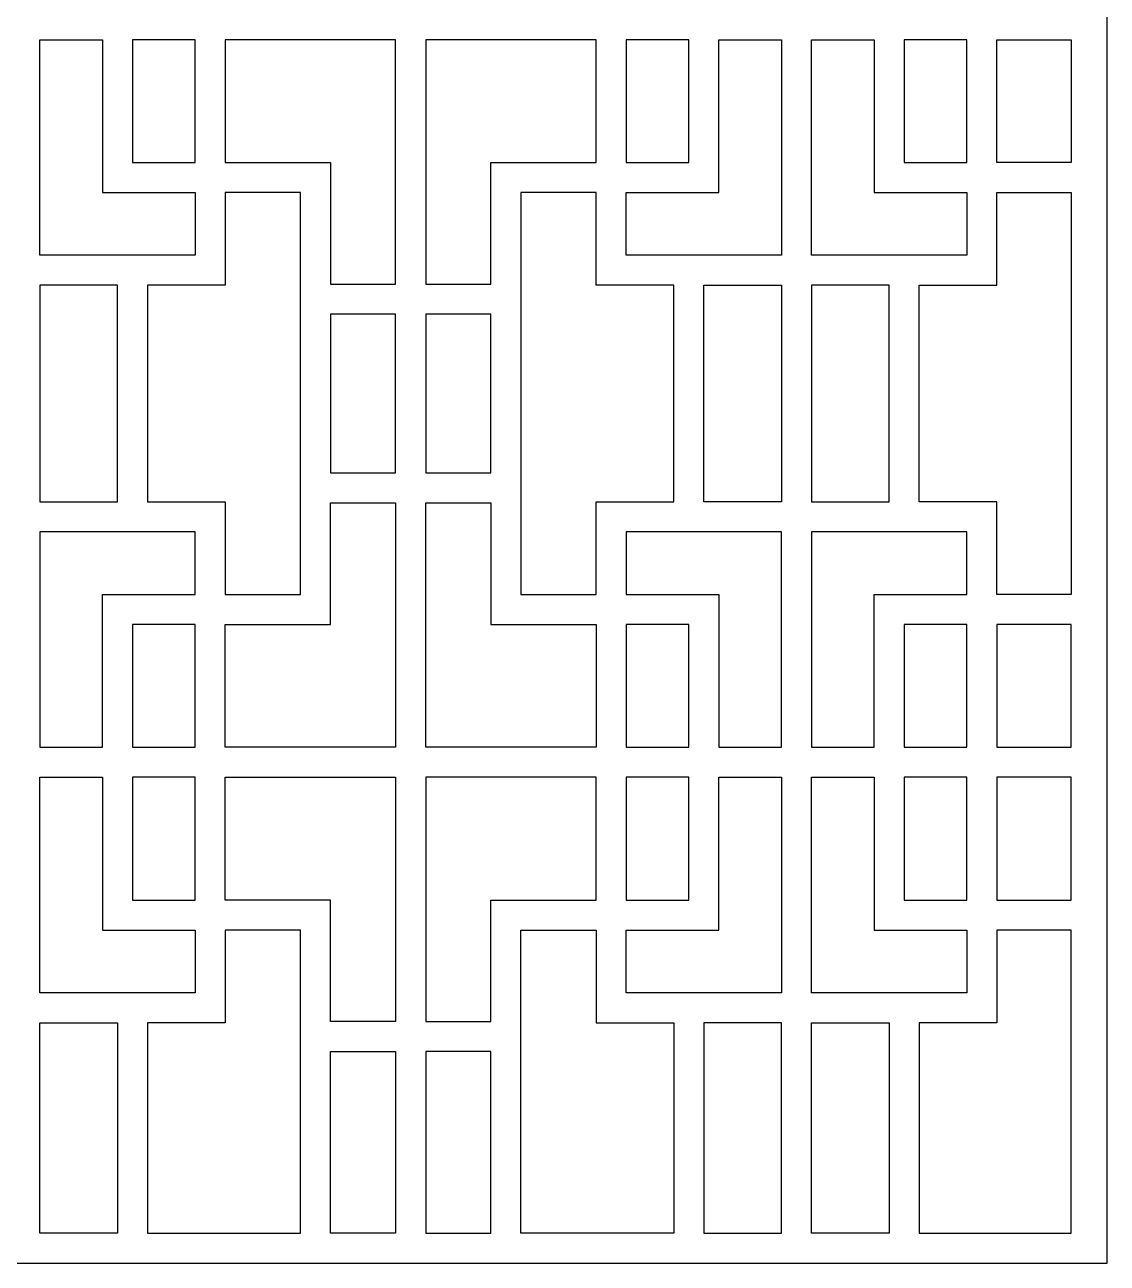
# Model space of a CAD drawing. Header units: centimetres. Extents: x -9.6 to 9.7, y 1 to 12.7.
# Drawn here: x -4.93 to -0.26, y 1.02 to 6.37 of the extents above; entities that cross this region are included whole.
import ezdxf

# ---------------------------------------------------------------- set-up
doc = ezdxf.new("R2010")
doc.units = ezdxf.units.CM
doc.header["$MEASUREMENT"] = 0
doc.layers.add('layer 1', color=7, linetype='Continuous')

msp = doc.modelspace()

# ---------------------------------------------------------------- linework, layer by layer
at = {"layer": 'layer 1', "color": 177}
msp.add_open_spline([(-9.60415, 1.01929), (-9.60415, 1.01929), (-9.60415, 1.01929), (-9.60415, 1.01929), (-9.60415, 1.01929), (-9.60415, 1.01929), (-9.60415, 12.70384), (-9.60415, 12.70384), (-9.60415, 12.70384), (-9.60415, 12.70384), (-0.25651, 12.70384), (-0.25651, 12.70384), (-0.25651, 12.70384), (-0.25651, 12.70384), (-0.25651, 1.01929), (-0.25651, 1.01929), (-0.25651, 1.01929), (-0.25651, 1.01929), (-9.60415, 1.01929), (-9.60415, 1.01929), (-9.60415, 1.01929), (-9.60415, 1.01929), (-9.60415, 1.01929), (-9.60415, 1.01929)], degree=3, knots=[0, 0, 0, 0, 0.1428571, 0.1428571, 0.1428571, 0.1428571, 0.2857143, 0.2857143, 0.2857143, 0.2857143, 0.4285714, 0.4285714, 0.4285714, 0.4285714, 0.5714286, 0.5714286, 0.5714286, 0.5714286, 0.7142857, 0.7142857, 0.7142857, 0.7142857, 1, 1, 1, 1], dxfattribs=at)
at = {"layer": 'layer 1', "color": 7}
for points, knots in [([(-4.19463, 5.64334), (-4.19463, 5.64334), (-4.59494, 5.64334), (-4.59494, 5.64334), (-4.59494, 5.64334), (-4.59494, 5.64334), (-4.59494, 6.3033), (-4.59494, 6.3033), (-4.59494, 6.3033), (-4.59494, 6.3033), (-4.86541, 6.3033), (-4.86541, 6.3033), (-4.86541, 6.3033), (-4.86541, 6.3033), (-4.86541, 5.37286), (-4.86541, 5.37286), (-4.86541, 5.37286), (-4.86541, 5.37286), (-4.19463, 5.37286), (-4.19463, 5.37286), (-4.19463, 5.37286), (-4.19463, 5.37286), (-4.19463, 5.64334), (-4.19463, 5.64334)], [0, 0, 0, 0, 0.1428571, 0.1428571, 0.1428571, 0.1428571, 0.2857143, 0.2857143, 0.2857143, 0.2857143, 0.4285714, 0.4285714, 0.4285714, 0.4285714, 0.5714286, 0.5714286, 0.5714286, 0.5714286, 0.7142857, 0.7142857, 0.7142857, 0.7142857, 1, 1, 1, 1]), ([(-4.46511, 6.3033), (-4.46511, 6.3033), (-4.19463, 6.3033), (-4.19463, 6.3033), (-4.19463, 6.3033), (-4.19463, 6.3033), (-4.19463, 5.77317), (-4.19463, 5.77317), (-4.19463, 5.77317), (-4.19463, 5.77317), (-4.46511, 5.77317), (-4.46511, 5.77317), (-4.46511, 5.77317), (-4.46511, 5.77317), (-4.46511, 6.3033), (-4.46511, 6.3033), (-4.46511, 6.3033), (-4.46511, 6.3033), (-4.46511, 6.3033), (-4.46511, 6.3033)], [0, 0, 0, 0, 0.1666667, 0.1666667, 0.1666667, 0.1666667, 0.3333333, 0.3333333, 0.3333333, 0.3333333, 0.5, 0.5, 0.5, 0.5, 0.6666667, 0.6666667, 0.6666667, 0.6666667, 1, 1, 1, 1]), ([(-4.06481, 6.3033), (-4.06481, 6.3033), (-4.06481, 6.3033), (-4.06481, 6.3033), (-4.06481, 6.3033), (-4.06481, 6.3033), (-3.32911, 6.3033), (-3.32911, 6.3033), (-3.32911, 6.3033), (-3.32911, 6.3033), (-3.32911, 5.24845), (-3.32911, 5.24845), (-3.32911, 5.24845), (-3.32911, 5.24845), (-3.61041, 5.24845), (-3.61041, 5.24845), (-3.61041, 5.24845), (-3.61041, 5.24845), (-3.61041, 5.77317), (-3.61041, 5.77317), (-3.61041, 5.77317), (-3.61041, 5.77317), (-4.06481, 5.77317), (-4.06481, 5.77317), (-4.06481, 5.77317), (-4.06481, 5.77317), (-4.06481, 6.3033), (-4.06481, 6.3033), (-4.06481, 6.3033), (-4.06481, 6.3033), (-4.06481, 6.3033), (-4.06481, 6.3033)], [0, 0, 0, 0, 0.1111111, 0.1111111, 0.1111111, 0.1111111, 0.2222222, 0.2222222, 0.2222222, 0.2222222, 0.3333333, 0.3333333, 0.3333333, 0.3333333, 0.4444444, 0.4444444, 0.4444444, 0.4444444, 0.5555556, 0.5555556, 0.5555556, 0.5555556, 0.6666667, 0.6666667, 0.6666667, 0.6666667, 0.7777778, 0.7777778, 0.7777778, 0.7777778, 1, 1, 1, 1]), ([(-3.19928, 6.3033), (-3.19928, 6.3033), (-2.46359, 6.3033), (-2.46359, 6.3033), (-2.46359, 6.3033), (-2.46359, 6.3033), (-2.46359, 5.77317), (-2.46359, 5.77317), (-2.46359, 5.77317), (-2.46359, 5.77317), (-2.91799, 5.77317), (-2.91799, 5.77317), (-2.91799, 5.77317), (-2.91799, 5.77317), (-2.91799, 5.24845), (-2.91799, 5.24845), (-2.91799, 5.24845), (-2.91799, 5.24845), (-3.19928, 5.24845), (-3.19928, 5.24845), (-3.19928, 5.24845), (-3.19928, 5.24845), (-3.19928, 6.3033), (-3.19928, 6.3033)], [0, 0, 0, 0, 0.1428571, 0.1428571, 0.1428571, 0.1428571, 0.2857143, 0.2857143, 0.2857143, 0.2857143, 0.4285714, 0.4285714, 0.4285714, 0.4285714, 0.5714286, 0.5714286, 0.5714286, 0.5714286, 0.7142857, 0.7142857, 0.7142857, 0.7142857, 1, 1, 1, 1]), ([(-2.33376, 6.3033), (-2.33376, 6.3033), (-2.06329, 6.3033), (-2.06329, 6.3033), (-2.06329, 6.3033), (-2.06329, 6.3033), (-2.06329, 5.77317), (-2.06329, 5.77317), (-2.06329, 5.77317), (-2.06329, 5.77317), (-2.33376, 5.77317), (-2.33376, 5.77317), (-2.33376, 5.77317), (-2.33376, 5.77317), (-2.33376, 6.3033), (-2.33376, 6.3033), (-2.33376, 6.3033), (-2.33376, 6.3033), (-2.33376, 6.3033), (-2.33376, 6.3033)], [0, 0, 0, 0, 0.1666667, 0.1666667, 0.1666667, 0.1666667, 0.3333333, 0.3333333, 0.3333333, 0.3333333, 0.5, 0.5, 0.5, 0.5, 0.6666667, 0.6666667, 0.6666667, 0.6666667, 1, 1, 1, 1]), ([(-1.93346, 5.64334), (-1.93346, 5.64334), (-2.33376, 5.64334), (-2.33376, 5.64334), (-2.33376, 5.64334), (-2.33376, 5.64334), (-2.33376, 5.37286), (-2.33376, 5.37286), (-2.33376, 5.37286), (-2.33376, 5.37286), (-1.66298, 5.37286), (-1.66298, 5.37286), (-1.66298, 5.37286), (-1.66298, 5.37286), (-1.66298, 6.3033), (-1.66298, 6.3033), (-1.66298, 6.3033), (-1.66298, 6.3033), (-1.93346, 6.3033), (-1.93346, 6.3033), (-1.93346, 6.3033), (-1.93346, 6.3033), (-1.93346, 5.64334), (-1.93346, 5.64334), (-1.93346, 5.64334), (-1.93346, 5.64334), (-1.93346, 5.64334), (-1.93346, 5.64334)], [0, 0, 0, 0, 0.125, 0.125, 0.125, 0.125, 0.25, 0.25, 0.25, 0.25, 0.375, 0.375, 0.375, 0.375, 0.5, 0.5, 0.5, 0.5, 0.625, 0.625, 0.625, 0.625, 0.75, 0.75, 0.75, 0.75, 1, 1, 1, 1]), ([(-0.86237, 5.64334), (-0.86237, 5.64334), (-1.26268, 5.64334), (-1.26268, 5.64334), (-1.26268, 5.64334), (-1.26268, 5.64334), (-1.26268, 6.3033), (-1.26268, 6.3033), (-1.26268, 6.3033), (-1.26268, 6.3033), (-1.53315, 6.3033), (-1.53315, 6.3033), (-1.53315, 6.3033), (-1.53315, 6.3033), (-1.53315, 5.37286), (-1.53315, 5.37286), (-1.53315, 5.37286), (-1.53315, 5.37286), (-0.86237, 5.37286), (-0.86237, 5.37286), (-0.86237, 5.37286), (-0.86237, 5.37286), (-0.86237, 5.64334), (-0.86237, 5.64334), (-0.86237, 5.64334), (-0.86237, 5.64334), (-0.86237, 5.64334), (-0.86237, 5.64334)], [0, 0, 0, 0, 0.125, 0.125, 0.125, 0.125, 0.25, 0.25, 0.25, 0.25, 0.375, 0.375, 0.375, 0.375, 0.5, 0.5, 0.5, 0.5, 0.625, 0.625, 0.625, 0.625, 0.75, 0.75, 0.75, 0.75, 1, 1, 1, 1]), ([(-1.13285, 6.3033), (-1.13285, 6.3033), (-0.86237, 6.3033), (-0.86237, 6.3033), (-0.86237, 6.3033), (-0.86237, 6.3033), (-0.86237, 5.77317), (-0.86237, 5.77317), (-0.86237, 5.77317), (-0.86237, 5.77317), (-1.13285, 5.77317), (-1.13285, 5.77317), (-1.13285, 5.77317), (-1.13285, 5.77317), (-1.13285, 6.3033), (-1.13285, 6.3033)], [0, 0, 0, 0, 0.2, 0.2, 0.2, 0.2, 0.4, 0.4, 0.4, 0.4, 0.6, 0.6, 0.6, 0.6, 1, 1, 1, 1]), ([(-0.4123, 5.77317), (-0.4123, 5.77317), (-0.4123, 6.3033), (-0.4123, 6.3033), (-0.4123, 6.3033), (-0.4123, 6.3033), (-0.73254, 6.3033), (-0.73254, 6.3033), (-0.73254, 6.3033), (-0.73254, 6.3033), (-0.73254, 5.77317), (-0.73254, 5.77317), (-0.73254, 5.77317), (-0.73254, 5.77317), (-0.4123, 5.77317), (-0.4123, 5.77317)], [0, 0, 0, 0, 0.2, 0.2, 0.2, 0.2, 0.4, 0.4, 0.4, 0.4, 0.6, 0.6, 0.6, 0.6, 1, 1, 1, 1]), ([(-4.4002, 5.24304), (-4.4002, 5.24304), (-4.06481, 5.24304), (-4.06481, 5.24304), (-4.06481, 5.24304), (-4.06481, 5.24304), (-4.06481, 5.64334), (-4.06481, 5.64334), (-4.06481, 5.64334), (-4.06481, 5.64334), (-3.74024, 5.64334), (-3.74024, 5.64334), (-3.74024, 5.64334), (-3.74024, 5.64334), (-3.74024, 3.90797), (-3.74024, 3.90797), (-3.74024, 3.90797), (-3.74024, 3.90797), (-4.06481, 3.90797), (-4.06481, 3.90797), (-4.06481, 3.90797), (-4.06481, 3.90797), (-4.06481, 4.30827), (-4.06481, 4.30827), (-4.06481, 4.30827), (-4.06481, 4.30827), (-4.4002, 4.30827), (-4.4002, 4.30827), (-4.4002, 4.30827), (-4.4002, 4.30827), (-4.4002, 5.24304), (-4.4002, 5.24304), (-4.4002, 5.24304), (-4.4002, 5.24304), (-4.4002, 5.24304), (-4.4002, 5.24304)], [0, 0, 0, 0, 0.1, 0.1, 0.1, 0.1, 0.2, 0.2, 0.2, 0.2, 0.3, 0.3, 0.3, 0.3, 0.4, 0.4, 0.4, 0.4, 0.5, 0.5, 0.5, 0.5, 0.6, 0.6, 0.6, 0.6, 0.7, 0.7, 0.7, 0.7, 0.8, 0.8, 0.8, 0.8, 1, 1, 1, 1]), ([(-2.78816, 5.64334), (-2.78816, 5.64334), (-2.46359, 5.64334), (-2.46359, 5.64334), (-2.46359, 5.64334), (-2.46359, 5.64334), (-2.46359, 5.24304), (-2.46359, 5.24304), (-2.46359, 5.24304), (-2.46359, 5.24304), (-2.1282, 5.24304), (-2.1282, 5.24304), (-2.1282, 5.24304), (-2.1282, 5.24304), (-2.1282, 4.30827), (-2.1282, 4.30827), (-2.1282, 4.30827), (-2.1282, 4.30827), (-2.46359, 4.30827), (-2.46359, 4.30827), (-2.46359, 4.30827), (-2.46359, 4.30827), (-2.46359, 3.90797), (-2.46359, 3.90797), (-2.46359, 3.90797), (-2.46359, 3.90797), (-2.78816, 3.90797), (-2.78816, 3.90797), (-2.78816, 3.90797), (-2.78816, 3.90797), (-2.78816, 5.64334), (-2.78816, 5.64334)], [0, 0, 0, 0, 0.1111111, 0.1111111, 0.1111111, 0.1111111, 0.2222222, 0.2222222, 0.2222222, 0.2222222, 0.3333333, 0.3333333, 0.3333333, 0.3333333, 0.4444444, 0.4444444, 0.4444444, 0.4444444, 0.5555556, 0.5555556, 0.5555556, 0.5555556, 0.6666667, 0.6666667, 0.6666667, 0.6666667, 0.7777778, 0.7777778, 0.7777778, 0.7777778, 1, 1, 1, 1]), ([(-1.06794, 5.24304), (-1.06794, 5.24304), (-1.06793, 4.30827), (-1.06793, 4.30827), (-1.06793, 4.30827), (-1.06793, 4.30827), (-0.73254, 4.30827), (-0.73254, 4.30827), (-0.73254, 4.30827), (-0.73254, 4.30827), (-0.73254, 3.90797), (-0.73254, 3.90797), (-0.73254, 3.90797), (-0.73254, 3.90797), (-0.4123, 3.90797), (-0.4123, 3.90797), (-0.4123, 3.90797), (-0.4123, 3.90797), (-0.4123, 5.64334), (-0.4123, 5.64334), (-0.4123, 5.64334), (-0.4123, 5.64334), (-0.73254, 5.64334), (-0.73254, 5.64334), (-0.73254, 5.64334), (-0.73254, 5.64334), (-0.73254, 5.24304), (-0.73254, 5.24304), (-0.73254, 5.24304), (-0.73254, 5.24304), (-1.06793, 5.24304), (-1.06793, 5.24304), (-1.06793, 5.24304), (-1.06793, 5.24304), (-1.06794, 5.24304), (-1.06794, 5.24304)], [0, 0, 0, 0, 0.1, 0.1, 0.1, 0.1, 0.2, 0.2, 0.2, 0.2, 0.3, 0.3, 0.3, 0.3, 0.4, 0.4, 0.4, 0.4, 0.5, 0.5, 0.5, 0.5, 0.6, 0.6, 0.6, 0.6, 0.7, 0.7, 0.7, 0.7, 0.8, 0.8, 0.8, 0.8, 1, 1, 1, 1]), ([(-4.86541, 5.24304), (-4.86541, 5.24304), (-4.53002, 5.24304), (-4.53002, 5.24304), (-4.53002, 5.24304), (-4.53002, 5.24304), (-4.53002, 4.30827), (-4.53002, 4.30827), (-4.53002, 4.30827), (-4.53002, 4.30827), (-4.86541, 4.30827), (-4.86541, 4.30827), (-4.86541, 4.30827), (-4.86541, 4.30827), (-4.86541, 5.24304), (-4.86541, 5.24304), (-4.86541, 5.24304), (-4.86541, 5.24304), (-4.86541, 5.24304), (-4.86541, 5.24304)], [0, 0, 0, 0, 0.1666667, 0.1666667, 0.1666667, 0.1666667, 0.3333333, 0.3333333, 0.3333333, 0.3333333, 0.5, 0.5, 0.5, 0.5, 0.6666667, 0.6666667, 0.6666667, 0.6666667, 1, 1, 1, 1]), ([(-1.66298, 5.24304), (-1.66298, 5.24304), (-1.99837, 5.24304), (-1.99837, 5.24304), (-1.99837, 5.24304), (-1.99837, 5.24304), (-1.99837, 4.30827), (-1.99837, 4.30827), (-1.99837, 4.30827), (-1.99837, 4.30827), (-1.66298, 4.30827), (-1.66298, 4.30827), (-1.66298, 4.30827), (-1.66298, 4.30827), (-1.66298, 5.24304), (-1.66298, 5.24304)], [0, 0, 0, 0, 0.2, 0.2, 0.2, 0.2, 0.4, 0.4, 0.4, 0.4, 0.6, 0.6, 0.6, 0.6, 1, 1, 1, 1]), ([(-1.53315, 5.24304), (-1.53315, 5.24304), (-1.19776, 5.24304), (-1.19776, 5.24304), (-1.19776, 5.24304), (-1.19776, 5.24304), (-1.19776, 4.30827), (-1.19776, 4.30827), (-1.19776, 4.30827), (-1.19776, 4.30827), (-1.53315, 4.30827), (-1.53315, 4.30827), (-1.53315, 4.30827), (-1.53315, 4.30827), (-1.53315, 5.24304), (-1.53315, 5.24304), (-1.53315, 5.24304), (-1.53315, 5.24304), (-1.53315, 5.24304), (-1.53315, 5.24304)], [0, 0, 0, 0, 0.1666667, 0.1666667, 0.1666667, 0.1666667, 0.3333333, 0.3333333, 0.3333333, 0.3333333, 0.5, 0.5, 0.5, 0.5, 0.6666667, 0.6666667, 0.6666667, 0.6666667, 1, 1, 1, 1]), ([(-3.61041, 5.11862), (-3.61041, 5.11862), (-3.32911, 5.11862), (-3.32911, 5.11862), (-3.32911, 5.11862), (-3.32911, 5.11862), (-3.32911, 4.43269), (-3.32911, 4.43269), (-3.32911, 4.43269), (-3.32911, 4.43269), (-3.61041, 4.43269), (-3.61041, 4.43269), (-3.61041, 4.43269), (-3.61041, 4.43269), (-3.61041, 5.11862), (-3.61041, 5.11862), (-3.61041, 5.11862), (-3.61041, 5.11862), (-3.61041, 5.11862), (-3.61041, 5.11862)], [0, 0, 0, 0, 0.1666667, 0.1666667, 0.1666667, 0.1666667, 0.3333333, 0.3333333, 0.3333333, 0.3333333, 0.5, 0.5, 0.5, 0.5, 0.6666667, 0.6666667, 0.6666667, 0.6666667, 1, 1, 1, 1]), ([(-3.19928, 5.11862), (-3.19928, 5.11862), (-2.91799, 5.11862), (-2.91799, 5.11862), (-2.91799, 5.11862), (-2.91799, 5.11862), (-2.91799, 4.43269), (-2.91799, 4.43269), (-2.91799, 4.43269), (-2.91799, 4.43269), (-3.19928, 4.43269), (-3.19928, 4.43269), (-3.19928, 4.43269), (-3.19928, 4.43269), (-3.19928, 5.11862), (-3.19928, 5.11862)], [0, 0, 0, 0, 0.2, 0.2, 0.2, 0.2, 0.4, 0.4, 0.4, 0.4, 0.6, 0.6, 0.6, 0.6, 1, 1, 1, 1]), ([(-4.06481, 3.24801), (-4.06481, 3.24801), (-3.32911, 3.24801), (-3.32911, 3.24801), (-3.32911, 3.24801), (-3.32911, 3.24801), (-3.32911, 4.30286), (-3.32911, 4.30286), (-3.32911, 4.30286), (-3.32911, 4.30286), (-3.61041, 4.30286), (-3.61041, 4.30286), (-3.61041, 4.30286), (-3.61041, 4.30286), (-3.61041, 3.77814), (-3.61041, 3.77814), (-3.61041, 3.77814), (-3.61041, 3.77814), (-4.06481, 3.77814), (-4.06481, 3.77814), (-4.06481, 3.77814), (-4.06481, 3.77814), (-4.06481, 3.24801), (-4.06481, 3.24801), (-4.06481, 3.24801), (-4.06481, 3.24801), (-4.06481, 3.24801), (-4.06481, 3.24801)], [0, 0, 0, 0, 0.125, 0.125, 0.125, 0.125, 0.25, 0.25, 0.25, 0.25, 0.375, 0.375, 0.375, 0.375, 0.5, 0.5, 0.5, 0.5, 0.625, 0.625, 0.625, 0.625, 0.75, 0.75, 0.75, 0.75, 1, 1, 1, 1]), ([(-3.19928, 4.30286), (-3.19928, 4.30286), (-3.19928, 3.24801), (-3.19928, 3.24801), (-3.19928, 3.24801), (-3.19928, 3.24801), (-2.46359, 3.24801), (-2.46359, 3.24801), (-2.46359, 3.24801), (-2.46359, 3.24801), (-2.46359, 3.77814), (-2.46359, 3.77814), (-2.46359, 3.77814), (-2.46359, 3.77814), (-2.91799, 3.77814), (-2.91799, 3.77814), (-2.91799, 3.77814), (-2.91799, 3.77814), (-2.91799, 4.30286), (-2.91799, 4.30286), (-2.91799, 4.30286), (-2.91799, 4.30286), (-3.19928, 4.30286), (-3.19928, 4.30286)], [0, 0, 0, 0, 0.1428571, 0.1428571, 0.1428571, 0.1428571, 0.2857143, 0.2857143, 0.2857143, 0.2857143, 0.4285714, 0.4285714, 0.4285714, 0.4285714, 0.5714286, 0.5714286, 0.5714286, 0.5714286, 0.7142857, 0.7142857, 0.7142857, 0.7142857, 1, 1, 1, 1]), ([(-4.19463, 3.90797), (-4.19463, 3.90797), (-4.59494, 3.90797), (-4.59494, 3.90797), (-4.59494, 3.90797), (-4.59494, 3.90797), (-4.59494, 3.24801), (-4.59494, 3.24801), (-4.59494, 3.24801), (-4.59494, 3.24801), (-4.86541, 3.24801), (-4.86541, 3.24801), (-4.86541, 3.24801), (-4.86541, 3.24801), (-4.86541, 4.17844), (-4.86541, 4.17844), (-4.86541, 4.17844), (-4.86541, 4.17844), (-4.19463, 4.17844), (-4.19463, 4.17844), (-4.19463, 4.17844), (-4.19463, 4.17844), (-4.19463, 3.90797), (-4.19463, 3.90797)], [0, 0, 0, 0, 0.1428571, 0.1428571, 0.1428571, 0.1428571, 0.2857143, 0.2857143, 0.2857143, 0.2857143, 0.4285714, 0.4285714, 0.4285714, 0.4285714, 0.5714286, 0.5714286, 0.5714286, 0.5714286, 0.7142857, 0.7142857, 0.7142857, 0.7142857, 1, 1, 1, 1]), ([(-1.93346, 3.90797), (-1.93346, 3.90797), (-2.33376, 3.90797), (-2.33376, 3.90797), (-2.33376, 3.90797), (-2.33376, 3.90797), (-2.33376, 4.17844), (-2.33376, 4.17844), (-2.33376, 4.17844), (-2.33376, 4.17844), (-1.66298, 4.17844), (-1.66298, 4.17844), (-1.66298, 4.17844), (-1.66298, 4.17844), (-1.66298, 3.24801), (-1.66298, 3.24801), (-1.66298, 3.24801), (-1.66298, 3.24801), (-1.93346, 3.24801), (-1.93346, 3.24801), (-1.93346, 3.24801), (-1.93346, 3.24801), (-1.93346, 3.90797), (-1.93346, 3.90797), (-1.93346, 3.90797), (-1.93346, 3.90797), (-1.93346, 3.90797), (-1.93346, 3.90797)], [0, 0, 0, 0, 0.125, 0.125, 0.125, 0.125, 0.25, 0.25, 0.25, 0.25, 0.375, 0.375, 0.375, 0.375, 0.5, 0.5, 0.5, 0.5, 0.625, 0.625, 0.625, 0.625, 0.75, 0.75, 0.75, 0.75, 1, 1, 1, 1]), ([(-0.86237, 3.90797), (-0.86237, 3.90797), (-1.26268, 3.90797), (-1.26268, 3.90797), (-1.26268, 3.90797), (-1.26268, 3.90797), (-1.26268, 3.24801), (-1.26268, 3.24801), (-1.26268, 3.24801), (-1.26268, 3.24801), (-1.53315, 3.24801), (-1.53315, 3.24801), (-1.53315, 3.24801), (-1.53315, 3.24801), (-1.53315, 4.17844), (-1.53315, 4.17844), (-1.53315, 4.17844), (-1.53315, 4.17844), (-0.86237, 4.17844), (-0.86237, 4.17844), (-0.86237, 4.17844), (-0.86237, 4.17844), (-0.86237, 3.90797), (-0.86237, 3.90797), (-0.86237, 3.90797), (-0.86237, 3.90797), (-0.86237, 3.90797), (-0.86237, 3.90797)], [0, 0, 0, 0, 0.125, 0.125, 0.125, 0.125, 0.25, 0.25, 0.25, 0.25, 0.375, 0.375, 0.375, 0.375, 0.5, 0.5, 0.5, 0.5, 0.625, 0.625, 0.625, 0.625, 0.75, 0.75, 0.75, 0.75, 1, 1, 1, 1]), ([(-4.46511, 3.77814), (-4.46511, 3.77814), (-4.19463, 3.77814), (-4.19463, 3.77814), (-4.19463, 3.77814), (-4.19463, 3.77814), (-4.19463, 3.24801), (-4.19463, 3.24801), (-4.19463, 3.24801), (-4.19463, 3.24801), (-4.46511, 3.24801), (-4.46511, 3.24801), (-4.46511, 3.24801), (-4.46511, 3.24801), (-4.46511, 3.77814), (-4.46511, 3.77814), (-4.46511, 3.77814), (-4.46511, 3.77814), (-4.46511, 3.77814), (-4.46511, 3.77814)], [0, 0, 0, 0, 0.1666667, 0.1666667, 0.1666667, 0.1666667, 0.3333333, 0.3333333, 0.3333333, 0.3333333, 0.5, 0.5, 0.5, 0.5, 0.6666667, 0.6666667, 0.6666667, 0.6666667, 1, 1, 1, 1]), ([(-2.33376, 3.77814), (-2.33376, 3.77814), (-2.06329, 3.77814), (-2.06329, 3.77814), (-2.06329, 3.77814), (-2.06329, 3.77814), (-2.06329, 3.24801), (-2.06329, 3.24801), (-2.06329, 3.24801), (-2.06329, 3.24801), (-2.33376, 3.24801), (-2.33376, 3.24801), (-2.33376, 3.24801), (-2.33376, 3.24801), (-2.33376, 3.77814), (-2.33376, 3.77814), (-2.33376, 3.77814), (-2.33376, 3.77814), (-2.33376, 3.77814), (-2.33376, 3.77814)], [0, 0, 0, 0, 0.1666667, 0.1666667, 0.1666667, 0.1666667, 0.3333333, 0.3333333, 0.3333333, 0.3333333, 0.5, 0.5, 0.5, 0.5, 0.6666667, 0.6666667, 0.6666667, 0.6666667, 1, 1, 1, 1]), ([(-1.13285, 3.77814), (-1.13285, 3.77814), (-0.86237, 3.77814), (-0.86237, 3.77814), (-0.86237, 3.77814), (-0.86237, 3.77814), (-0.86237, 3.24801), (-0.86237, 3.24801), (-0.86237, 3.24801), (-0.86237, 3.24801), (-1.13285, 3.24801), (-1.13285, 3.24801), (-1.13285, 3.24801), (-1.13285, 3.24801), (-1.13285, 3.77814), (-1.13285, 3.77814), (-1.13285, 3.77814), (-1.13285, 3.77814), (-1.13285, 3.77814), (-1.13285, 3.77814)], [0, 0, 0, 0, 0.1666667, 0.1666667, 0.1666667, 0.1666667, 0.3333333, 0.3333333, 0.3333333, 0.3333333, 0.5, 0.5, 0.5, 0.5, 0.6666667, 0.6666667, 0.6666667, 0.6666667, 1, 1, 1, 1]), ([(-0.4123, 3.77814), (-0.4123, 3.77814), (-0.4123, 3.24801), (-0.4123, 3.24801), (-0.4123, 3.24801), (-0.4123, 3.24801), (-0.73254, 3.24801), (-0.73254, 3.24801), (-0.73254, 3.24801), (-0.73254, 3.24801), (-0.73254, 3.77814), (-0.73254, 3.77814), (-0.73254, 3.77814), (-0.73254, 3.77814), (-0.4123, 3.77814), (-0.4123, 3.77814), (-0.4123, 3.77814), (-0.4123, 3.77814), (-0.4123, 3.77814), (-0.4123, 3.77814)], [0, 0, 0, 0, 0.1666667, 0.1666667, 0.1666667, 0.1666667, 0.3333333, 0.3333333, 0.3333333, 0.3333333, 0.5, 0.5, 0.5, 0.5, 0.6666667, 0.6666667, 0.6666667, 0.6666667, 1, 1, 1, 1]), ([(-4.19463, 2.45822), (-4.19463, 2.45822), (-4.59494, 2.45822), (-4.59494, 2.45822), (-4.59494, 2.45822), (-4.59494, 2.45822), (-4.59494, 3.11818), (-4.59494, 3.11818), (-4.59494, 3.11818), (-4.59494, 3.11818), (-4.86541, 3.11818), (-4.86541, 3.11818), (-4.86541, 3.11818), (-4.86541, 3.11818), (-4.86541, 2.18774), (-4.86541, 2.18774), (-4.86541, 2.18774), (-4.86541, 2.18774), (-4.19463, 2.18774), (-4.19463, 2.18774), (-4.19463, 2.18774), (-4.19463, 2.18774), (-4.19463, 2.45822), (-4.19463, 2.45822), (-4.19463, 2.45822), (-4.19463, 2.45822), (-4.19463, 2.45822), (-4.19463, 2.45822)], [0, 0, 0, 0, 0.125, 0.125, 0.125, 0.125, 0.25, 0.25, 0.25, 0.25, 0.375, 0.375, 0.375, 0.375, 0.5, 0.5, 0.5, 0.5, 0.625, 0.625, 0.625, 0.625, 0.75, 0.75, 0.75, 0.75, 1, 1, 1, 1]), ([(-4.46511, 3.11818), (-4.46511, 3.11818), (-4.19463, 3.11818), (-4.19463, 3.11818), (-4.19463, 3.11818), (-4.19463, 3.11818), (-4.19463, 2.58805), (-4.19463, 2.58805), (-4.19463, 2.58805), (-4.19463, 2.58805), (-4.46511, 2.58805), (-4.46511, 2.58805), (-4.46511, 2.58805), (-4.46511, 2.58805), (-4.46511, 3.11818), (-4.46511, 3.11818), (-4.46511, 3.11818), (-4.46511, 3.11818), (-4.46511, 3.11818), (-4.46511, 3.11818)], [0, 0, 0, 0, 0.1666667, 0.1666667, 0.1666667, 0.1666667, 0.3333333, 0.3333333, 0.3333333, 0.3333333, 0.5, 0.5, 0.5, 0.5, 0.6666667, 0.6666667, 0.6666667, 0.6666667, 1, 1, 1, 1]), ([(-3.61041, 2.06332), (-3.61041, 2.06332), (-3.32911, 2.06332), (-3.32911, 2.06332), (-3.32911, 2.06332), (-3.32911, 2.06332), (-3.32911, 3.11818), (-3.32911, 3.11818), (-3.32911, 3.11818), (-3.32911, 3.11818), (-4.06481, 3.11818), (-4.06481, 3.11818), (-4.06481, 3.11818), (-4.06481, 3.11818), (-4.06481, 2.58805), (-4.06481, 2.58805), (-4.06481, 2.58805), (-4.06481, 2.58805), (-3.61041, 2.58805), (-3.61041, 2.58805), (-3.61041, 2.58805), (-3.61041, 2.58805), (-3.61041, 2.06332), (-3.61041, 2.06332), (-3.61041, 2.06332), (-3.61041, 2.06332), (-3.61041, 2.06332), (-3.61041, 2.06332)], [0, 0, 0, 0, 0.125, 0.125, 0.125, 0.125, 0.25, 0.25, 0.25, 0.25, 0.375, 0.375, 0.375, 0.375, 0.5, 0.5, 0.5, 0.5, 0.625, 0.625, 0.625, 0.625, 0.75, 0.75, 0.75, 0.75, 1, 1, 1, 1]), ([(-2.91799, 2.06332), (-2.91799, 2.06332), (-3.19928, 2.06332), (-3.19928, 2.06332), (-3.19928, 2.06332), (-3.19928, 2.06332), (-3.19928, 3.11818), (-3.19928, 3.11818), (-3.19928, 3.11818), (-3.19928, 3.11818), (-2.46359, 3.11818), (-2.46359, 3.11818), (-2.46359, 3.11818), (-2.46359, 3.11818), (-2.46359, 2.58805), (-2.46359, 2.58805), (-2.46359, 2.58805), (-2.46359, 2.58805), (-2.91799, 2.58805), (-2.91799, 2.58805), (-2.91799, 2.58805), (-2.91799, 2.58805), (-2.91799, 2.06332), (-2.91799, 2.06332), (-2.91799, 2.06332), (-2.91799, 2.06332), (-2.91799, 2.06332), (-2.91799, 2.06332)], [0, 0, 0, 0, 0.125, 0.125, 0.125, 0.125, 0.25, 0.25, 0.25, 0.25, 0.375, 0.375, 0.375, 0.375, 0.5, 0.5, 0.5, 0.5, 0.625, 0.625, 0.625, 0.625, 0.75, 0.75, 0.75, 0.75, 1, 1, 1, 1]), ([(-2.33376, 3.11818), (-2.33376, 3.11818), (-2.06329, 3.11818), (-2.06329, 3.11818), (-2.06329, 3.11818), (-2.06329, 3.11818), (-2.06329, 2.58805), (-2.06329, 2.58805), (-2.06329, 2.58805), (-2.06329, 2.58805), (-2.33376, 2.58805), (-2.33376, 2.58805), (-2.33376, 2.58805), (-2.33376, 2.58805), (-2.33376, 3.11818), (-2.33376, 3.11818), (-2.33376, 3.11818), (-2.33376, 3.11818), (-2.33376, 3.11818), (-2.33376, 3.11818)], [0, 0, 0, 0, 0.1666667, 0.1666667, 0.1666667, 0.1666667, 0.3333333, 0.3333333, 0.3333333, 0.3333333, 0.5, 0.5, 0.5, 0.5, 0.6666667, 0.6666667, 0.6666667, 0.6666667, 1, 1, 1, 1]), ([(-1.93346, 2.45822), (-1.93346, 2.45822), (-2.33376, 2.45822), (-2.33376, 2.45822), (-2.33376, 2.45822), (-2.33376, 2.45822), (-2.33376, 2.18774), (-2.33376, 2.18774), (-2.33376, 2.18774), (-2.33376, 2.18774), (-1.66298, 2.18774), (-1.66298, 2.18774), (-1.66298, 2.18774), (-1.66298, 2.18774), (-1.66298, 3.11818), (-1.66298, 3.11818), (-1.66298, 3.11818), (-1.66298, 3.11818), (-1.93346, 3.11818), (-1.93346, 3.11818), (-1.93346, 3.11818), (-1.93346, 3.11818), (-1.93346, 2.45822), (-1.93346, 2.45822), (-1.93346, 2.45822), (-1.93346, 2.45822), (-1.93346, 2.45822), (-1.93346, 2.45822)], [0, 0, 0, 0, 0.125, 0.125, 0.125, 0.125, 0.25, 0.25, 0.25, 0.25, 0.375, 0.375, 0.375, 0.375, 0.5, 0.5, 0.5, 0.5, 0.625, 0.625, 0.625, 0.625, 0.75, 0.75, 0.75, 0.75, 1, 1, 1, 1]), ([(-0.86237, 2.45822), (-0.86237, 2.45822), (-1.26268, 2.45822), (-1.26268, 2.45822), (-1.26268, 2.45822), (-1.26268, 2.45822), (-1.26268, 3.11818), (-1.26268, 3.11818), (-1.26268, 3.11818), (-1.26268, 3.11818), (-1.53315, 3.11818), (-1.53315, 3.11818), (-1.53315, 3.11818), (-1.53315, 3.11818), (-1.53315, 2.18774), (-1.53315, 2.18774), (-1.53315, 2.18774), (-1.53315, 2.18774), (-0.86237, 2.18774), (-0.86237, 2.18774), (-0.86237, 2.18774), (-0.86237, 2.18774), (-0.86237, 2.45822), (-0.86237, 2.45822), (-0.86237, 2.45822), (-0.86237, 2.45822), (-0.86237, 2.45822), (-0.86237, 2.45822)], [0, 0, 0, 0, 0.125, 0.125, 0.125, 0.125, 0.25, 0.25, 0.25, 0.25, 0.375, 0.375, 0.375, 0.375, 0.5, 0.5, 0.5, 0.5, 0.625, 0.625, 0.625, 0.625, 0.75, 0.75, 0.75, 0.75, 1, 1, 1, 1]), ([(-1.13285, 3.11818), (-1.13285, 3.11818), (-0.86237, 3.11818), (-0.86237, 3.11818), (-0.86237, 3.11818), (-0.86237, 3.11818), (-0.86237, 2.58805), (-0.86237, 2.58805), (-0.86237, 2.58805), (-0.86237, 2.58805), (-1.13285, 2.58805), (-1.13285, 2.58805), (-1.13285, 2.58805), (-1.13285, 2.58805), (-1.13285, 3.11818), (-1.13285, 3.11818), (-1.13285, 3.11818), (-1.13285, 3.11818), (-1.13285, 3.11818), (-1.13285, 3.11818)], [0, 0, 0, 0, 0.1666667, 0.1666667, 0.1666667, 0.1666667, 0.3333333, 0.3333333, 0.3333333, 0.3333333, 0.5, 0.5, 0.5, 0.5, 0.6666667, 0.6666667, 0.6666667, 0.6666667, 1, 1, 1, 1]), ([(-0.4123, 3.11818), (-0.4123, 3.11818), (-0.4123, 2.58805), (-0.4123, 2.58805), (-0.4123, 2.58805), (-0.4123, 2.58805), (-0.73254, 2.58805), (-0.73254, 2.58805), (-0.73254, 2.58805), (-0.73254, 2.58805), (-0.73254, 3.11818), (-0.73254, 3.11818), (-0.73254, 3.11818), (-0.73254, 3.11818), (-0.4123, 3.11818), (-0.4123, 3.11818), (-0.4123, 3.11818), (-0.4123, 3.11818), (-0.4123, 3.11818), (-0.4123, 3.11818)], [0, 0, 0, 0, 0.1666667, 0.1666667, 0.1666667, 0.1666667, 0.3333333, 0.3333333, 0.3333333, 0.3333333, 0.5, 0.5, 0.5, 0.5, 0.6666667, 0.6666667, 0.6666667, 0.6666667, 1, 1, 1, 1]), ([(-3.74023, 1.14911), (-3.74023, 1.14911), (-4.4002, 1.14911), (-4.4002, 1.14911), (-4.4002, 1.14911), (-4.4002, 1.14911), (-4.4002, 2.05791), (-4.4002, 2.05791), (-4.4002, 2.05791), (-4.4002, 2.05791), (-4.06481, 2.05791), (-4.06481, 2.05791), (-4.06481, 2.05791), (-4.06481, 2.05791), (-4.06481, 2.45822), (-4.06481, 2.45822), (-4.06481, 2.45822), (-4.06481, 2.45822), (-3.74024, 2.45822), (-3.74024, 2.45822), (-3.74024, 2.45822), (-3.74024, 2.45822), (-3.74024, 1.14911), (-3.74024, 1.14911), (-3.74024, 1.14911), (-3.74024, 1.14911), (-3.74023, 1.14911), (-3.74023, 1.14911)], [0, 0, 0, 0, 0.125, 0.125, 0.125, 0.125, 0.25, 0.25, 0.25, 0.25, 0.375, 0.375, 0.375, 0.375, 0.5, 0.5, 0.5, 0.5, 0.625, 0.625, 0.625, 0.625, 0.75, 0.75, 0.75, 0.75, 1, 1, 1, 1]), ([(-2.78816, 2.45822), (-2.78816, 2.45822), (-2.78816, 1.14911), (-2.78816, 1.14911), (-2.78816, 1.14911), (-2.78816, 1.14911), (-2.1282, 1.14911), (-2.1282, 1.14911), (-2.1282, 1.14911), (-2.1282, 1.14911), (-2.1282, 2.05791), (-2.1282, 2.05791), (-2.1282, 2.05791), (-2.1282, 2.05791), (-2.46359, 2.05791), (-2.46359, 2.05791), (-2.46359, 2.05791), (-2.46359, 2.05791), (-2.46359, 2.45822), (-2.46359, 2.45822), (-2.46359, 2.45822), (-2.46359, 2.45822), (-2.78816, 2.45822), (-2.78816, 2.45822), (-2.78816, 2.45822), (-2.78816, 2.45822), (-2.78816, 2.45822), (-2.78816, 2.45822)], [0, 0, 0, 0, 0.125, 0.125, 0.125, 0.125, 0.25, 0.25, 0.25, 0.25, 0.375, 0.375, 0.375, 0.375, 0.5, 0.5, 0.5, 0.5, 0.625, 0.625, 0.625, 0.625, 0.75, 0.75, 0.75, 0.75, 1, 1, 1, 1]), ([(-1.06794, 2.05791), (-1.06794, 2.05791), (-0.73254, 2.05791), (-0.73254, 2.05791), (-0.73254, 2.05791), (-0.73254, 2.05791), (-0.73254, 2.45822), (-0.73254, 2.45822), (-0.73254, 2.45822), (-0.73254, 2.45822), (-0.4123, 2.45822), (-0.4123, 2.45822), (-0.4123, 2.45822), (-0.4123, 2.45822), (-0.4123, 1.14911), (-0.4123, 1.14911), (-0.4123, 1.14911), (-0.4123, 1.14911), (-1.06793, 1.14911), (-1.06793, 1.14911), (-1.06793, 1.14911), (-1.06793, 1.14911), (-1.06793, 2.05791), (-1.06793, 2.05791), (-1.06793, 2.05791), (-1.06793, 2.05791), (-1.06794, 2.05791), (-1.06794, 2.05791)], [0, 0, 0, 0, 0.125, 0.125, 0.125, 0.125, 0.25, 0.25, 0.25, 0.25, 0.375, 0.375, 0.375, 0.375, 0.5, 0.5, 0.5, 0.5, 0.625, 0.625, 0.625, 0.625, 0.75, 0.75, 0.75, 0.75, 1, 1, 1, 1]), ([(-4.86541, 1.14911), (-4.86541, 1.14911), (-4.53002, 1.14911), (-4.53002, 1.14911), (-4.53002, 1.14911), (-4.53002, 1.14911), (-4.53002, 2.05791), (-4.53002, 2.05791), (-4.53002, 2.05791), (-4.53002, 2.05791), (-4.86541, 2.05791), (-4.86541, 2.05791), (-4.86541, 2.05791), (-4.86541, 2.05791), (-4.86541, 1.14911), (-4.86541, 1.14911), (-4.86541, 1.14911), (-4.86541, 1.14911), (-4.86541, 1.14911), (-4.86541, 1.14911)], [0, 0, 0, 0, 0.1666667, 0.1666667, 0.1666667, 0.1666667, 0.3333333, 0.3333333, 0.3333333, 0.3333333, 0.5, 0.5, 0.5, 0.5, 0.6666667, 0.6666667, 0.6666667, 0.6666667, 1, 1, 1, 1]), ([(-1.66298, 1.14911), (-1.66298, 1.14911), (-1.99837, 1.14911), (-1.99837, 1.14911), (-1.99837, 1.14911), (-1.99837, 1.14911), (-1.99837, 2.05791), (-1.99837, 2.05791), (-1.99837, 2.05791), (-1.99837, 2.05791), (-1.66298, 2.05791), (-1.66298, 2.05791), (-1.66298, 2.05791), (-1.66298, 2.05791), (-1.66298, 1.14911), (-1.66298, 1.14911), (-1.66298, 1.14911), (-1.66298, 1.14911), (-1.66298, 1.14911), (-1.66298, 1.14911)], [0, 0, 0, 0, 0.1666667, 0.1666667, 0.1666667, 0.1666667, 0.3333333, 0.3333333, 0.3333333, 0.3333333, 0.5, 0.5, 0.5, 0.5, 0.6666667, 0.6666667, 0.6666667, 0.6666667, 1, 1, 1, 1]), ([(-1.53315, 1.14911), (-1.53315, 1.14911), (-1.19776, 1.14911), (-1.19776, 1.14911), (-1.19776, 1.14911), (-1.19776, 1.14911), (-1.19776, 2.05791), (-1.19776, 2.05791), (-1.19776, 2.05791), (-1.19776, 2.05791), (-1.53315, 2.05791), (-1.53315, 2.05791), (-1.53315, 2.05791), (-1.53315, 2.05791), (-1.53315, 1.14911), (-1.53315, 1.14911), (-1.53315, 1.14911), (-1.53315, 1.14911), (-1.53315, 1.14911), (-1.53315, 1.14911)], [0, 0, 0, 0, 0.1666667, 0.1666667, 0.1666667, 0.1666667, 0.3333333, 0.3333333, 0.3333333, 0.3333333, 0.5, 0.5, 0.5, 0.5, 0.6666667, 0.6666667, 0.6666667, 0.6666667, 1, 1, 1, 1]), ([(-3.61041, 1.14911), (-3.61041, 1.14911), (-3.32911, 1.14911), (-3.32911, 1.14911), (-3.32911, 1.14911), (-3.32911, 1.14911), (-3.32911, 1.93349), (-3.32911, 1.93349), (-3.32911, 1.93349), (-3.32911, 1.93349), (-3.61041, 1.93349), (-3.61041, 1.93349), (-3.61041, 1.93349), (-3.61041, 1.93349), (-3.61041, 1.14911), (-3.61041, 1.14911), (-3.61041, 1.14911), (-3.61041, 1.14911), (-3.61041, 1.14911), (-3.61041, 1.14911)], [0, 0, 0, 0, 0.1666667, 0.1666667, 0.1666667, 0.1666667, 0.3333333, 0.3333333, 0.3333333, 0.3333333, 0.5, 0.5, 0.5, 0.5, 0.6666667, 0.6666667, 0.6666667, 0.6666667, 1, 1, 1, 1]), ([(-2.91799, 1.14911), (-2.91799, 1.14911), (-3.19928, 1.14911), (-3.19928, 1.14911), (-3.19928, 1.14911), (-3.19928, 1.14911), (-3.19928, 1.93349), (-3.19928, 1.93349), (-3.19928, 1.93349), (-3.19928, 1.93349), (-2.91799, 1.93349), (-2.91799, 1.93349), (-2.91799, 1.93349), (-2.91799, 1.93349), (-2.91799, 1.14911), (-2.91799, 1.14911), (-2.91799, 1.14911), (-2.91799, 1.14911), (-2.91799, 1.14911), (-2.91799, 1.14911)], [0, 0, 0, 0, 0.1666667, 0.1666667, 0.1666667, 0.1666667, 0.3333333, 0.3333333, 0.3333333, 0.3333333, 0.5, 0.5, 0.5, 0.5, 0.6666667, 0.6666667, 0.6666667, 0.6666667, 1, 1, 1, 1])]:
    msp.add_open_spline(points, degree=3, knots=knots, dxfattribs=at)

doc.saveas('drawing.dxf')
